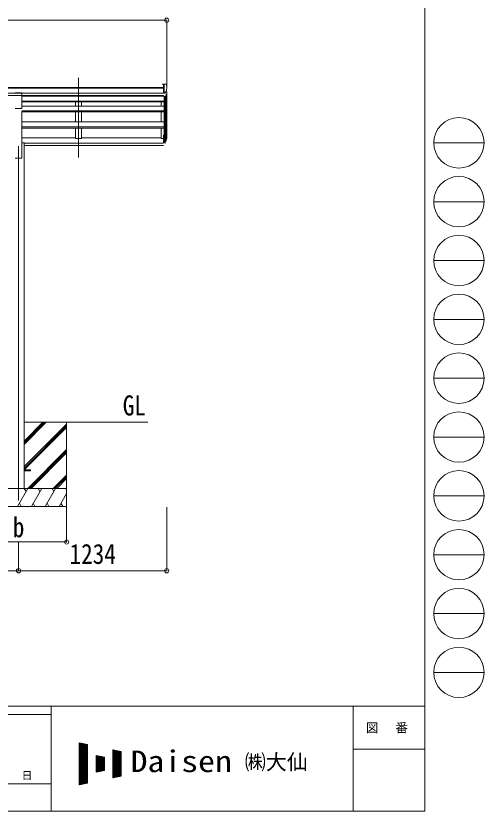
# Model space of a CAD drawing. Units: millimetres at full size; details may follow other scales. Extents: x -9783 to 33612, y -6828 to 13322.
# Drawn here: x 5991 to 9892, y -6828 to -206 of the extents above; entities that cross this region are included whole.
import ezdxf
from ezdxf.enums import TextEntityAlignment as Align

# ---------------------------------------------------------------- set-up
doc = ezdxf.new("R2010")
doc.units = ezdxf.units.MM
doc.header["$LTSCALE"] = 35
doc.header["$PDMODE"] = 32
doc.header["$PDSIZE"] = 35
for name, color, linetype, lineweight in [('0-0_0', 7, 'Continuous', 9), ('0-1_本体', 4, 'Continuous', 9), ('0-2_部品', 7, 'Continuous', 9), ('0-8_PARTS2', 2, 'Continuous', 9), ('0-A_寸法', 6, 'Continuous', 9), ('F-0_240', 7, 'Continuous', 9)]:
    doc.layers.add(name, color=color, linetype=linetype, lineweight=lineweight)
doc.styles.add('ＭＳ ゴシック', font='')
doc.styles.get('ＭＳ ゴシック').set_extended_font_data('MS Gothic')

msp = doc.modelspace()

# ---------------------------------------------------------------- linework, layer by layer
at = {"layer": '0-0_0'}
for p, q in [((6059.01, -3590.31), (7089.81, -3590.31)), ((6059.01, -3775.94), (6244.64, -3590.31)), ((6059.01, -3761.8), (6230.5, -3590.31)), ((6059.01, -3747.66), (6216.35, -3590.31)), ((6059.01, -3959.79), (6413.81, -3604.99)), ((6059.01, -3973.93), (6413.81, -3619.14)), ((6061.27, -3985.81), (6413.81, -3633.28)), ((6413.81, -3590.31), (6413.81, -4290.31)), ((6090.62, -4140.31), (6413.81, -3817.12)), ((6104.76, -4140.31), (6413.81, -3831.27)), ((6118.9, -4140.31), (6413.81, -3845.41)), ((6302.75, -4140.31), (6413.81, -4029.26)), ((6316.89, -4140.31), (6413.81, -4043.4)), ((6331.03, -4140.31), (6413.81, -4057.54)), ((6413.81, -4140.31), (5613.81, -4140.31)), ((6004.96, -4290.31), (6091.57, -4140.31)), ((6076.57, -4166.3), (6061.56, -4140.31)), ((6120.43, -4290.31), (6207.04, -4140.31)), ((6192.04, -4166.29), (6177.04, -4140.31)), ((6235.9, -4290.31), (6322.51, -4140.31)), ((6292.51, -4140.31), (6307.51, -4166.29)), ((6407.98, -4140.31), (6413.81, -4150.41)), ((6351.37, -4290.31), (6413.81, -4182.18)), ((5613.81, -4290.31), (6413.81, -4290.31)), ((6019.96, -4264.33), (6034.96, -4290.31)), ((6135.43, -4264.33), (6150.43, -4290.31)), ((6250.9, -4264.33), (6265.9, -4290.31)), ((6366.37, -4264.33), (6381.37, -4290.31))]:
    msp.add_line(p, q, dxfattribs=at)
at = {"layer": '0-1_本体'}
for p, q in [((1506.31, -801.76), (7221.31, -801.76)), ((1506.31, -807.11), (7221.31, -807.11)), ((1506.31, -850.64), (7221.31, -850.64)), ((7243.52, -857.32), (7243.52, -1250.07)), ((7247.81, -1227.5), (7247.81, -838.52)), ((1506.31, -868.31), (7221.31, -868.31)), ((7221.31, -870.69), (6041.31, -870.69)), ((7227.81, -873.69), (6041.31, -873.69)), ((7227.81, -915.84), (6041.31, -915.84)), ((7227.81, -917.24), (6041.31, -917.24)), ((7227.81, -921.01), (6041.31, -921.01)), ((6486.81, -870.69), (6486.81, -873.69)), ((6486.81, -921.01), (6486.81, -957.08)), ((6536.81, -870.69), (6536.81, -873.69)), ((6536.81, -921.01), (6536.81, -957.08)), ((7202.81, -873.69), (7202.81, -870.69)), ((7202.81, -957.08), (7202.81, -921.01)), ((7227.81, -873.14), (7227.81, -1223.64)), ((7233.81, -872.67), (7233.81, -1268.07)), ((7227.81, -957.08), (6041.31, -957.08)), ((7227.81, -997.82), (6041.31, -997.82)), ((7227.81, -999.3), (6041.31, -999.3)), ((6041.31, -1390.33), (6041.31, -1002.1)), ((7227.81, -1006.1), (6041.31, -1006.1)), ((6486.81, -1006.1), (6486.81, -1089.45)), ((6536.81, -1006.1), (6536.81, -1089.45)), ((7202.81, -1089.45), (7202.81, -1006.1)), ((7227.81, -1089.45), (6041.31, -1089.45)), ((7227.81, -1128.66), (6041.31, -1128.66)), ((7227.81, -1130.13), (6041.31, -1130.13)), ((7227.81, -1139.8), (6041.31, -1139.8)), ((6486.81, -1139.62), (6486.81, -1225.87)), ((6536.81, -1139.62), (6536.81, -1225.87)), ((7202.81, -1225.87), (7202.81, -1139.8)), ((6041.31, -1221.05), (6486.81, -1221.05)), ((6536.81, -1225.85), (6486.81, -1225.85)), ((6536.81, -1221.05), (7202.81, -1221.05)), ((7202.81, -1225.85), (7221.31, -1225.85)), ((6041.31, -1263.95), (6059.01, -1263.95)), ((6059.01, -1260.31), (6059.01, -4140.31)), ((7221.31, -1265.35), (6059.01, -1265.35)), ((7221.31, -1266.73), (6059.01, -1266.73)), ((7221.31, -1283.91), (6059.01, -1283.91)), ((5986.31, -1390.33), (6041.31, -1390.33))]:
    msp.add_line(p, q, dxfattribs=at)
at = {"layer": '0-2_部品'}
for p, q in [((7221.31, -775.65), (7211.31, -775.74)), ((7211.31, -777.25), (7211.31, -775.74)), ((7221.31, -847.63), (7221.31, -775.65)), ((7239.81, -775.65), (7221.31, -775.65)), ((7227.81, -848.63), (7227.81, -775.65)), ((7239.81, -775.65), (7242.14, -775.79)), ((7242.9, -776.22), (7246.96, -782.02)), ((7249.81, -785.02), (7249.81, -785.65)), ((5986.31, -845.89), (6041.31, -845.89)), ((6041.31, -977.59), (6041.31, -845.89)), ((7221.31, -847.63), (7227.81, -847.63)), ((7227.81, -848.63), (7233.02, -848.31)), ((7235.43, -846.82), (7244.71, -830.75)), ((5986.31, -977.59), (6041.31, -977.59)), ((7221.31, -1199.13), (7221.31, -1260.19)), ((7221.31, -1199.13), (7227.81, -1199.13)), ((7221.31, -1237.44), (7227.81, -1237.44)), ((7221.31, -1242.84), (7227.81, -1242.84)), ((7227.81, -1199.13), (7227.81, -1261.01)), ((7227.81, -1243.84), (7232.94, -1243.84)), ((7227.81, -1245.84), (7232.65, -1245.84)), ((7234.24, -1243.09), (7243.99, -1224.67)), ((7245.41, -1225.17), (7235.25, -1244.34)), ((7242.83, -1242.02), (7235.25, -1259.51)), ((7221.31, -1260.19), (7227.81, -1260.19)), ((7227.81, -1261.01), (7232.65, -1261.01))]:
    msp.add_line(p, q, dxfattribs=at)
at = {"layer": '0-2_部品', "color": 4}
msp.add_line((6113.41, -3985.81), (6058.61, -3985.81), dxfattribs=at)
msp.add_lwpolyline([(6113.41, -3985.81), (6113.41, -3994.81), (6058.61, -3994.81)], dxfattribs=at)
at = {"layer": '0-2_部品'}
for centre, radius, start, end in [((7242.08, -776.79), 1, 35, 86.5), ((7047.81, -785.65), 202, 347.09739, 0), ((7246.81, -785.02), 3, 0, 87), ((7232.83, -845.32), 3, 273.5, 330), ((7232.65, -1242.84), 3, 270, 330), ((7232.94, -1242.34), 1.5, 270, 330), ((7114.59, -1205.94), 133.22, 344.28698, 356.72013), ((7159.86, -1198.72), 88.05, 342.78929, 2.77608), ((7159.15, -1203), 89.07, 345.58812, 5.50424), ((7232.65, -1258.01), 3, 270, 330)]:
    msp.add_arc(centre, radius, start, end, dxfattribs=at)
at = {"layer": '0-8_PARTS2'}
for p, q in [((6511.81, -1384.11), (6511.81, -721.58)), ((6013.81, -1290.31), (6013.81, -4240.31))]:
    msp.add_line(p, q, dxfattribs=at)
at = {"layer": '0-A_寸法'}
for p, q in [((1479.81, -241.96), (7247.81, -241.96)), ((7247.81, -241.96), (7247.81, -787.58)), ((6413.81, -4586.7), (6413.81, -4297.73)), ((7247.81, -4826.68), (7247.81, -4297.73)), ((5613.81, -4586.7), (6413.81, -4586.7)), ((6013.81, -4826.68), (6013.81, -4586.7)), ((2713.81, -4826.68), (6013.81, -4826.68)), ((6013.81, -4826.68), (7247.81, -4826.68))]:
    msp.add_line(p, q, dxfattribs=at)
for p in [(7247.81, -241.96), (6413.81, -4586.7), (6013.81, -4826.68), (7247.81, -4826.68)]:
    msp.add_point(p, dxfattribs=at)
at = {"layer": 'F-0_240', "color": 5}
for p, q in [((9396.97, 6751.9), (9396.97, -6828.1)), ((-9783.03, -5953.1), (9396.97, -5953.1)), ((6285.75, -5953.1), (6285.75, -6828.1)), ((8801.97, -5953.1), (8801.97, -6828.1)), ((-9783.03, -6023.1), (6285.75, -6023.1)), ((8801.97, -6311.85), (9396.97, -6311.85)), ((5305.75, -6600.6), (6285.75, -6600.6)), ((-9783.03, -6828.1), (9396.97, -6828.1))]:
    msp.add_line(p, q, dxfattribs=at)
at = {"layer": 'F-0_240', "color": 4}
for p, q in [((9471.77, -1263.1), (9891.77, -1263.1)), ((9471.77, -1753.1), (9891.77, -1753.1)), ((9471.77, -2243.1), (9891.77, -2243.1)), ((9471.77, -2733.1), (9891.77, -2733.1)), ((9471.77, -3223.1), (9891.77, -3223.1)), ((9471.77, -3713.1), (9891.77, -3713.1)), ((9471.77, -4203.1), (9891.77, -4203.1)), ((9471.77, -4693.1), (9891.77, -4693.1)), ((9471.77, -5183.1), (9891.77, -5183.1)), ((9471.77, -5673.1), (9891.77, -5673.1))]:
    msp.add_line(p, q, dxfattribs=at)
at = {"layer": 'F-0_240'}
for p, q in [((6519.04, -6259.47), (6589.04, -6274.05)), ((6519.04, -6259.47), (6519.04, -6609.47)), ((6519.04, -6262.76), (6534.85, -6262.76)), ((6519.04, -6266.26), (6551.65, -6266.26)), ((6519.04, -6269.76), (6568.45, -6269.76)), ((6519.04, -6273.26), (6585.25, -6273.26)), ((6519.04, -6276.76), (6589.04, -6276.76)), ((6519.04, -6280.26), (6589.04, -6280.26)), ((6519.04, -6283.76), (6589.04, -6283.76)), ((6519.04, -6287.26), (6589.04, -6287.26)), ((6519.04, -6290.76), (6589.04, -6290.76)), ((6521.12, -6609.03), (6521.12, -6259.9)), ((6524.62, -6608.3), (6524.62, -6260.63)), ((6528.12, -6607.58), (6528.12, -6261.36)), ((6531.62, -6606.85), (6531.62, -6262.09)), ((6535.12, -6606.12), (6535.12, -6262.81)), ((6538.62, -6605.39), (6538.62, -6263.54)), ((6542.12, -6604.66), (6542.12, -6264.27)), ((6545.62, -6603.93), (6545.62, -6265)), ((6549.12, -6603.2), (6549.12, -6265.73)), ((6552.62, -6602.47), (6552.62, -6266.46)), ((6556.12, -6601.74), (6556.12, -6267.19)), ((6559.62, -6601.01), (6559.62, -6267.92)), ((6563.12, -6600.28), (6563.12, -6268.65)), ((6566.62, -6599.55), (6566.62, -6269.38)), ((6570.12, -6598.83), (6570.12, -6270.11)), ((6573.62, -6598.1), (6573.62, -6270.84)), ((6577.12, -6597.37), (6577.12, -6271.56)), ((6580.62, -6596.64), (6580.62, -6272.29)), ((6584.12, -6595.91), (6584.12, -6273.02)), ((6587.62, -6595.18), (6587.62, -6273.75)), ((6589.04, -6274.05), (6589.04, -6594.88)), ((6519.04, -6294.26), (6589.04, -6294.26)), ((6519.04, -6297.76), (6589.04, -6297.76)), ((6519.04, -6301.26), (6589.04, -6301.26)), ((6519.04, -6304.76), (6589.04, -6304.76)), ((6519.04, -6308.26), (6589.04, -6308.26)), ((6519.04, -6311.76), (6589.04, -6311.76)), ((6519.04, -6315.26), (6589.04, -6315.26)), ((6519.04, -6318.76), (6589.04, -6318.76)), ((6519.04, -6322.26), (6589.04, -6322.26)), ((6519.04, -6325.76), (6589.04, -6325.76)), ((6519.04, -6329.26), (6589.04, -6329.26)), ((6519.04, -6332.76), (6589.04, -6332.76)), ((6519.04, -6336.26), (6589.04, -6336.26)), ((6519.04, -6339.76), (6589.04, -6339.76)), ((6519.04, -6343.26), (6589.04, -6343.26)), ((6519.04, -6346.76), (6589.04, -6346.76)), ((6519.04, -6350.26), (6589.04, -6350.26)), ((6519.04, -6353.76), (6589.04, -6353.76)), ((6799.04, -6317.8), (6869.04, -6332.38)), ((6799.04, -6317.8), (6799.04, -6551.13)), ((6799.04, -6318.76), (6803.65, -6318.76)), ((6799.04, -6322.26), (6820.45, -6322.26)), ((6799.04, -6325.76), (6837.25, -6325.76)), ((6799.04, -6329.26), (6854.05, -6329.26)), ((6799.04, -6332.76), (6869.04, -6332.76)), ((6799.04, -6336.26), (6869.04, -6336.26)), ((6799.04, -6339.76), (6869.04, -6339.76)), ((6799.04, -6343.26), (6869.04, -6343.26)), ((6799.04, -6346.76), (6869.04, -6346.76)), ((6799.04, -6350.26), (6869.04, -6350.26)), ((6799.04, -6353.76), (6869.04, -6353.76)), ((6801.12, -6550.7), (6801.12, -6318.23)), ((6804.62, -6549.97), (6804.62, -6318.96)), ((6808.12, -6549.24), (6808.12, -6319.69)), ((6811.62, -6548.51), (6811.62, -6320.42)), ((6815.12, -6547.78), (6815.12, -6321.15)), ((6818.62, -6547.05), (6818.62, -6321.88)), ((6822.12, -6546.33), (6822.12, -6322.61)), ((6825.62, -6545.6), (6825.62, -6323.34)), ((6829.12, -6544.87), (6829.12, -6324.06)), ((6832.62, -6544.14), (6832.62, -6324.79)), ((6836.12, -6543.41), (6836.12, -6325.52)), ((6839.62, -6542.68), (6839.62, -6326.25)), ((6843.12, -6541.95), (6843.12, -6326.98)), ((6846.62, -6541.22), (6846.62, -6327.71)), ((6850.12, -6540.49), (6850.12, -6328.44)), ((6853.62, -6539.76), (6853.62, -6329.17)), ((6857.12, -6539.03), (6857.12, -6329.9)), ((6860.62, -6538.3), (6860.62, -6330.63)), ((6864.12, -6537.58), (6864.12, -6331.36)), ((6867.62, -6536.85), (6867.62, -6332.09)), ((6869.04, -6332.38), (6869.04, -6536.55)), ((6519.04, -6357.26), (6589.04, -6357.26)), ((6519.04, -6360.76), (6589.04, -6360.76)), ((6519.04, -6364.26), (6589.04, -6364.26)), ((6519.04, -6367.76), (6589.04, -6367.76)), ((6519.04, -6371.26), (6589.04, -6371.26)), ((6519.04, -6374.76), (6589.04, -6374.76)), ((6519.04, -6378.26), (6589.04, -6378.26)), ((6519.04, -6381.76), (6589.04, -6381.76)), ((6519.04, -6385.26), (6589.04, -6385.26)), ((6519.04, -6388.76), (6589.04, -6388.76)), ((6519.04, -6392.26), (6589.04, -6392.26)), ((6519.04, -6395.76), (6589.04, -6395.76)), ((6519.04, -6399.26), (6589.04, -6399.26)), ((6519.04, -6402.76), (6589.04, -6402.76)), ((6519.04, -6406.26), (6589.04, -6406.26)), ((6519.04, -6409.76), (6589.04, -6409.76)), ((6519.04, -6413.26), (6589.04, -6413.26)), ((6519.04, -6416.76), (6589.04, -6416.76)), ((6519.04, -6420.26), (6589.04, -6420.26)), ((6659.04, -6364.47), (6729.04, -6379.05)), ((6659.04, -6364.47), (6659.04, -6504.47)), ((6659.04, -6367.76), (6674.85, -6367.76)), ((6659.04, -6371.26), (6691.65, -6371.26)), ((6659.04, -6374.76), (6708.45, -6374.76)), ((6659.04, -6378.26), (6725.25, -6378.26)), ((6659.04, -6381.76), (6729.04, -6381.76)), ((6659.04, -6385.26), (6729.04, -6385.26)), ((6659.04, -6388.76), (6729.04, -6388.76)), ((6659.04, -6392.26), (6729.04, -6392.26)), ((6659.04, -6395.76), (6729.04, -6395.76)), ((6659.04, -6399.26), (6729.04, -6399.26)), ((6659.04, -6402.76), (6729.04, -6402.76)), ((6659.04, -6406.26), (6729.04, -6406.26)), ((6659.04, -6409.76), (6729.04, -6409.76)), ((6659.04, -6413.26), (6729.04, -6413.26)), ((6659.04, -6416.76), (6729.04, -6416.76)), ((6659.04, -6420.26), (6729.04, -6420.26)), ((6661.12, -6504.03), (6661.12, -6364.9)), ((6664.62, -6503.3), (6664.62, -6365.63)), ((6668.12, -6502.58), (6668.12, -6366.36)), ((6671.62, -6501.85), (6671.62, -6367.09)), ((6675.12, -6501.12), (6675.12, -6367.81)), ((6678.62, -6500.39), (6678.62, -6368.54)), ((6682.12, -6499.66), (6682.12, -6369.27)), ((6685.62, -6498.93), (6685.62, -6370)), ((6689.12, -6498.2), (6689.12, -6370.73)), ((6692.62, -6497.47), (6692.62, -6371.46)), ((6696.12, -6496.74), (6696.12, -6372.19)), ((6699.62, -6496.01), (6699.62, -6372.92)), ((6703.12, -6495.28), (6703.12, -6373.65)), ((6706.62, -6494.55), (6706.62, -6374.38)), ((6710.12, -6493.83), (6710.12, -6375.11)), ((6713.62, -6493.1), (6713.62, -6375.84)), ((6717.12, -6492.37), (6717.12, -6376.56)), ((6720.62, -6491.64), (6720.62, -6377.29)), ((6724.12, -6490.91), (6724.12, -6378.02)), ((6727.62, -6490.18), (6727.62, -6378.75)), ((6729.04, -6379.05), (6729.04, -6489.88)), ((6799.04, -6357.26), (6869.04, -6357.26)), ((6799.04, -6360.76), (6869.04, -6360.76)), ((6799.04, -6364.26), (6869.04, -6364.26)), ((6799.04, -6367.76), (6869.04, -6367.76)), ((6799.04, -6371.26), (6869.04, -6371.26)), ((6799.04, -6374.76), (6869.04, -6374.76)), ((6799.04, -6378.26), (6869.04, -6378.26)), ((6799.04, -6381.76), (6869.04, -6381.76)), ((6799.04, -6385.26), (6869.04, -6385.26)), ((6799.04, -6388.76), (6869.04, -6388.76)), ((6799.04, -6392.26), (6869.04, -6392.26)), ((6799.04, -6395.76), (6869.04, -6395.76)), ((6799.04, -6399.26), (6869.04, -6399.26)), ((6799.04, -6402.76), (6869.04, -6402.76)), ((6799.04, -6406.26), (6869.04, -6406.26)), ((6799.04, -6409.76), (6869.04, -6409.76)), ((6799.04, -6413.26), (6869.04, -6413.26)), ((6799.04, -6416.76), (6869.04, -6416.76)), ((6799.04, -6420.26), (6869.04, -6420.26)), ((6519.04, -6423.76), (6589.04, -6423.76)), ((6519.04, -6427.26), (6589.04, -6427.26)), ((6519.04, -6430.76), (6589.04, -6430.76)), ((6519.04, -6434.26), (6589.04, -6434.26)), ((6519.04, -6437.76), (6589.04, -6437.76)), ((6519.04, -6441.26), (6589.04, -6441.26)), ((6519.04, -6444.76), (6589.04, -6444.76)), ((6519.04, -6448.26), (6589.04, -6448.26)), ((6519.04, -6451.76), (6589.04, -6451.76)), ((6519.04, -6455.26), (6589.04, -6455.26)), ((6519.04, -6458.76), (6589.04, -6458.76)), ((6519.04, -6462.26), (6589.04, -6462.26)), ((6519.04, -6465.76), (6589.04, -6465.76)), ((6519.04, -6469.26), (6589.04, -6469.26)), ((6519.04, -6472.76), (6589.04, -6472.76)), ((6519.04, -6476.26), (6589.04, -6476.26)), ((6519.04, -6479.76), (6589.04, -6479.76)), ((6519.04, -6483.26), (6589.04, -6483.26)), ((6519.04, -6486.76), (6589.04, -6486.76)), ((6659.04, -6423.76), (6729.04, -6423.76)), ((6659.04, -6427.26), (6729.04, -6427.26)), ((6659.04, -6430.76), (6729.04, -6430.76)), ((6659.04, -6434.26), (6729.04, -6434.26)), ((6659.04, -6437.76), (6729.04, -6437.76)), ((6659.04, -6441.26), (6729.04, -6441.26)), ((6659.04, -6444.76), (6729.04, -6444.76)), ((6659.04, -6448.26), (6729.04, -6448.26)), ((6659.04, -6451.76), (6729.04, -6451.76)), ((6659.04, -6455.26), (6729.04, -6455.26)), ((6659.04, -6458.76), (6729.04, -6458.76)), ((6659.04, -6462.26), (6729.04, -6462.26)), ((6659.04, -6465.76), (6729.04, -6465.76)), ((6659.04, -6469.26), (6729.04, -6469.26)), ((6659.04, -6472.76), (6729.04, -6472.76)), ((6659.04, -6476.26), (6729.04, -6476.26)), ((6659.04, -6479.76), (6729.04, -6479.76)), ((6659.04, -6483.26), (6729.04, -6483.26)), ((6659.04, -6486.76), (6729.04, -6486.76)), ((6799.04, -6423.76), (6869.04, -6423.76)), ((6799.04, -6427.26), (6869.04, -6427.26)), ((6799.04, -6430.76), (6869.04, -6430.76)), ((6799.04, -6434.26), (6869.04, -6434.26)), ((6799.04, -6437.76), (6869.04, -6437.76)), ((6799.04, -6441.26), (6869.04, -6441.26)), ((6799.04, -6444.76), (6869.04, -6444.76)), ((6799.04, -6448.26), (6869.04, -6448.26)), ((6799.04, -6451.76), (6869.04, -6451.76)), ((6799.04, -6455.26), (6869.04, -6455.26)), ((6799.04, -6458.76), (6869.04, -6458.76)), ((6799.04, -6462.26), (6869.04, -6462.26)), ((6799.04, -6465.76), (6869.04, -6465.76)), ((6799.04, -6469.26), (6869.04, -6469.26)), ((6799.04, -6472.76), (6869.04, -6472.76)), ((6799.04, -6476.26), (6869.04, -6476.26)), ((6799.04, -6479.76), (6869.04, -6479.76)), ((6799.04, -6483.26), (6869.04, -6483.26)), ((6799.04, -6486.76), (6869.04, -6486.76)), ((6519.04, -6490.26), (6589.04, -6490.26)), ((6519.04, -6493.76), (6589.04, -6493.76)), ((6519.04, -6497.26), (6589.04, -6497.26)), ((6519.04, -6500.76), (6589.04, -6500.76)), ((6519.04, -6504.26), (6589.04, -6504.26)), ((6519.04, -6507.76), (6589.04, -6507.76)), ((6519.04, -6511.26), (6589.04, -6511.26)), ((6519.04, -6514.76), (6589.04, -6514.76)), ((6519.04, -6518.26), (6589.04, -6518.26)), ((6519.04, -6521.76), (6589.04, -6521.76)), ((6519.04, -6525.26), (6589.04, -6525.26)), ((6519.04, -6528.76), (6589.04, -6528.76)), ((6519.04, -6532.26), (6589.04, -6532.26)), ((6519.04, -6535.76), (6589.04, -6535.76)), ((6519.04, -6539.26), (6589.04, -6539.26)), ((6519.04, -6542.76), (6589.04, -6542.76)), ((6519.04, -6546.26), (6589.04, -6546.26)), ((6519.04, -6549.76), (6589.04, -6549.76)), ((6519.04, -6553.26), (6589.04, -6553.26)), ((6659.04, -6504.47), (6729.04, -6489.88)), ((6659.04, -6490.26), (6727.23, -6490.26)), ((6659.04, -6493.76), (6710.43, -6493.76)), ((6659.04, -6497.26), (6693.63, -6497.26)), ((6659.04, -6500.76), (6676.83, -6500.76)), ((6659.04, -6504.26), (6660.03, -6504.26)), ((6799.04, -6490.26), (6869.04, -6490.26)), ((6799.04, -6493.76), (6869.04, -6493.76)), ((6799.04, -6497.26), (6869.04, -6497.26)), ((6799.04, -6500.76), (6869.04, -6500.76)), ((6799.04, -6504.26), (6869.04, -6504.26)), ((6799.04, -6507.76), (6869.04, -6507.76)), ((6799.04, -6511.26), (6869.04, -6511.26)), ((6799.04, -6514.76), (6869.04, -6514.76)), ((6799.04, -6518.26), (6869.04, -6518.26)), ((6799.04, -6521.76), (6869.04, -6521.76)), ((6799.04, -6525.26), (6869.04, -6525.26)), ((6799.04, -6528.76), (6869.04, -6528.76)), ((6799.04, -6532.26), (6869.04, -6532.26)), ((6799.04, -6535.76), (6869.04, -6535.76)), ((6869.04, -6536.55), (6799.04, -6551.13)), ((6799.04, -6539.26), (6856.03, -6539.26)), ((6799.04, -6542.76), (6839.23, -6542.76)), ((6799.04, -6546.26), (6822.43, -6546.26)), ((6799.04, -6549.76), (6805.63, -6549.76)), ((6519.04, -6556.76), (6589.04, -6556.76)), ((6519.04, -6560.26), (6589.04, -6560.26)), ((6519.04, -6563.76), (6589.04, -6563.76)), ((6519.04, -6567.26), (6589.04, -6567.26)), ((6519.04, -6570.76), (6589.04, -6570.76)), ((6519.04, -6574.26), (6589.04, -6574.26)), ((6519.04, -6577.76), (6589.04, -6577.76)), ((6519.04, -6581.26), (6589.04, -6581.26)), ((6519.04, -6584.76), (6589.04, -6584.76)), ((6519.04, -6588.26), (6589.04, -6588.26)), ((6519.04, -6591.76), (6589.04, -6591.76)), ((6589.04, -6594.88), (6519.04, -6609.47)), ((6519.04, -6595.26), (6587.23, -6595.26)), ((6519.04, -6598.76), (6570.43, -6598.76)), ((6519.04, -6602.26), (6553.63, -6602.26)), ((6519.04, -6605.76), (6536.83, -6605.76)), ((6519.04, -6609.26), (6520.03, -6609.26))]:
    msp.add_line(p, q, dxfattribs=at)
at = {"layer": 'F-0_240', "color": 4}
for centre in [(9681.77, -1263.1), (9681.77, -1753.1), (9681.77, -2243.1), (9681.77, -2733.1), (9681.77, -3223.1), (9681.77, -3713.1), (9681.77, -4203.1), (9681.77, -4693.1), (9681.77, -5183.1), (9681.77, -5673.1)]:
    msp.add_circle(centre, 210, dxfattribs=at)

# ---------------------------------------------------------------- texts
at = {"layer": '0-0_0', "style": 'ＭＳ ゴシック', "width": 0.85}
msp.add_text('GL', height=166.8, dxfattribs=at).set_placement((6881.56, -3583.38), align=Align.BOTTOM_LEFT)
at = {"layer": '0-8_PARTS2', "color": 7, "style": 'ＭＳ ゴシック', "width": 0.85}
msp.add_text('1234', height=166.8, dxfattribs=at).set_placement((6438.31, -4819.68), align=Align.BOTTOM_LEFT)
at = {"layer": '0-A_寸法', "color": 7, "style": 'ＭＳ ゴシック', "width": 0.85}
msp.add_text('b', height=166.8, dxfattribs=at).set_placement((5965.68, -4597.2), align=Align.BOTTOM_LEFT)
at = {"layer": 'F-0_240', "style": 'ＭＳ ゴシック', "width": 1.15}
msp.add_text('Daisen', height=179.6, dxfattribs=at).set_placement((6947.05, -6556.97), align=Align.BOTTOM_LEFT)
at = {"layer": 'F-0_240', "style": 'ＭＳ ゴシック'}
for s, height, p in [('㈱大仙\u3000', 128.3, (7898.35, -6521.97)), ('年\u3000\u3000月\u3000\u3000日', 64.15, (5515.76, -6583.1))]:
    msp.add_text(s, height=height, dxfattribs=at).set_placement(p, align=Align.BOTTOM_LEFT)
at = {"layer": 'F-0_240', "insert": (8906.97, -6180.6), "char_height": 76.98, "attachment_point": 7, "style": 'ＭＳ ゴシック'}
msp.add_mtext('\\T1.17;図\u3000番', dxfattribs=at)

doc.saveas('drawing.dxf')
